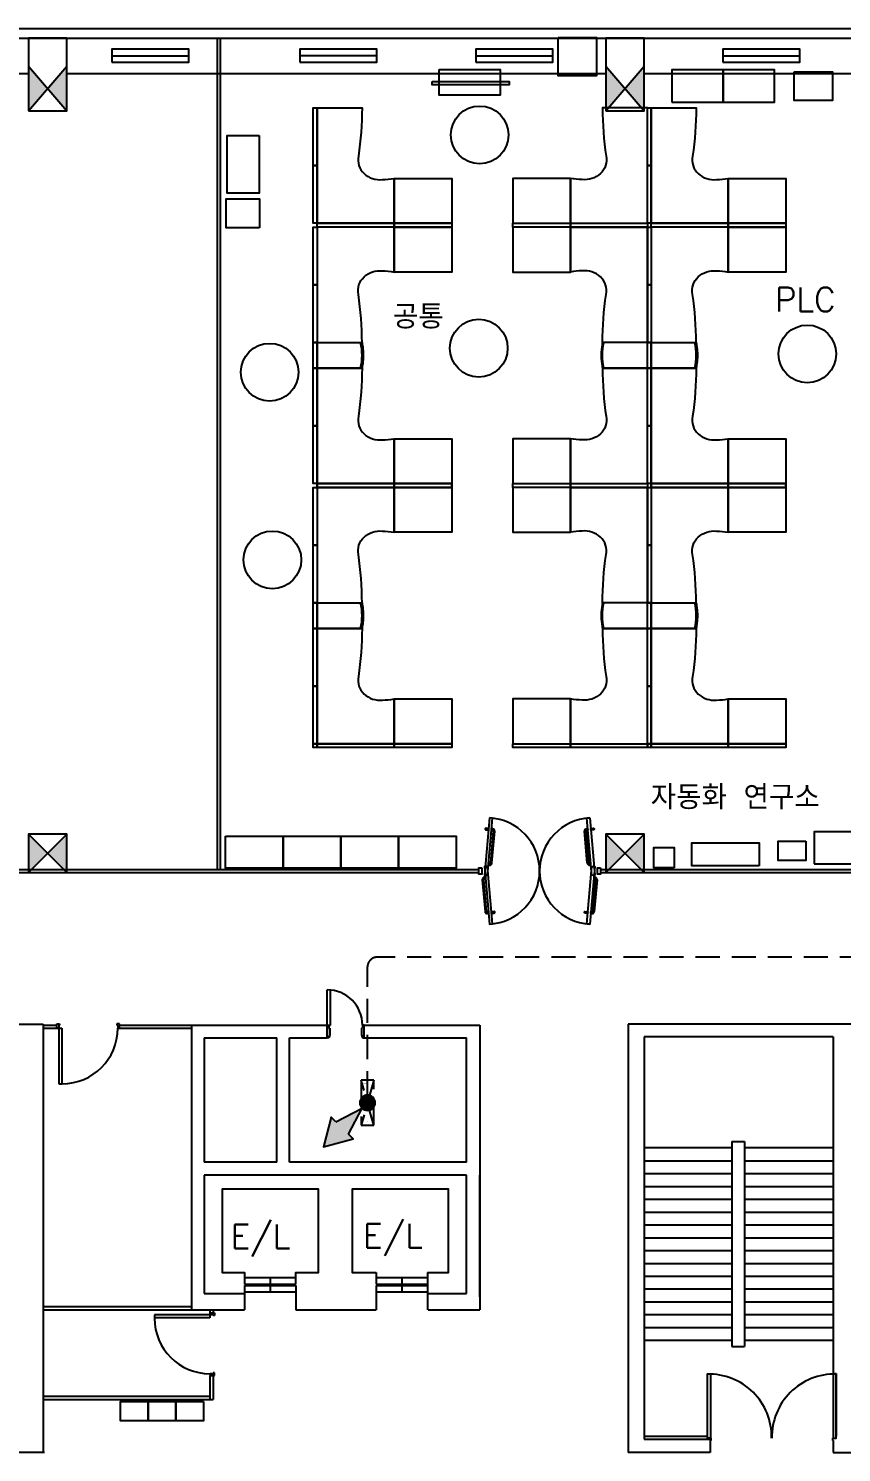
# Model space of a CAD drawing. Header units: millimetres. Extents: x -126150 to 252300, y 0 to 89100.
# Drawn here: x 180406 to 193083, y 40946 to 63165 of the extents above; entities that cross this region are included whole.
import ezdxf
from ezdxf.xclip import XClip

# ---------------------------------------------------------------- set-up
doc = ezdxf.new("R2010")
doc.units = ezdxf.units.MM
doc.header["$LTSCALE"] = 1500
doc.header["$XCLIPFRAME"] = 0
doc.linetypes.add('CEN', pattern=[62, 60, -1, 0, -1])
doc.linetypes.add('HIDDEN', pattern=[0.375, 0.25, -0.125])
for name, color, linetype in [('arch', 8, 'Continuous'), ('S2', 4, 'HIDDEN'), ('T-TRAY', 6, 'Continuous'), ('TRAY', 3, 'Continuous'), ('TRAY1', 3, 'Continuous'), ('XREF', 7, 'CEN')]:
    doc.layers.add(name, color=color, linetype=linetype)
doc.styles.add('arch', font='romans.shx', dxfattribs={"bigfont": 'GHS.SHX'})

# ---------------------------------------------------------------- blocks, each defined once
blk = doc.blocks.new('문틀3')
at = {"color": 0}
for p, q in [((-15, 32), (-15, -38)), ((13, 32), (-15, 32)), ((13, -18), (13, 32)), ((-15, -38), (25, -38)), ((25, -18), (13, -18)), ((25, -38), (25, -18))]:
    blk.add_line(p, q, dxfattribs=at)
blk = doc.blocks.new('XR-사무동', base_point=(461, 408.4))
at = {"layer": 'arch'}
h = blk.add_hatch(color=256, dxfattribs=at)
h.dxf.hatch_style = 1
h.paths.add_polyline_path([(163231.1, 58727.7), (163531.1, 59077.7), (163231.1, 59427.7)])
h.paths.add_polyline_path([(163531.1, 59077.7), (163831.1, 58727.7), (163831.1, 59427.7)])
h = blk.add_hatch(color=256, dxfattribs=at)
h.dxf.hatch_style = 1
h.paths.add_polyline_path([(172231.1, 58727.7), (172531.1, 59077.7), (172231.1, 59427.7)])
h.paths.add_polyline_path([(172531.1, 59077.7), (172831.1, 58727.7), (172831.1, 59427.7)])
h = blk.add_hatch(color=256, dxfattribs=at)
h.dxf.hatch_style = 1
h.paths.add_polyline_path([(163831.1, 47444.7), (163531.1, 47144.7), (163831.1, 46844.7)])
h.paths.add_polyline_path([(163231.1, 47444.7), (163231.1, 46844.7), (163531.1, 47144.7)])
h = blk.add_hatch(color=256, dxfattribs=at)
h.dxf.hatch_style = 1
h.paths.add_polyline_path([(172831.1, 47444.7), (172531.1, 47144.7), (172831.1, 46844.7)])
h.paths.add_polyline_path([(172231.1, 47444.7), (172231.1, 46844.7), (172531.1, 47144.7)])
for p, q in [((137201.2, 60014.7), (198971.1, 60014.7)), ((137341.1, 59864.7), (198821.1, 59864.7)), ((166177.1, 46894.7), (166177.1, 59864.7)), ((166227.1, 46894.7), (166227.1, 59864.7)), ((164530.5, 59589.8), (165730.5, 59589.8)), ((167464.2, 59591.7), (168664.2, 59591.7)), ((170205.7, 59589.8), (171405.7, 59589.8)), ((174056, 59589.7), (175256, 59589.7)), ((163231.1, 58727.7), (163831.1, 59427.7)), ((163231.1, 59427.7), (163831.1, 58727.7)), ((163231.1, 58727.7), (163831.1, 59427.7)), ((163231.1, 59427.7), (163831.1, 58727.7)), ((172231.1, 58727.7), (172831.1, 59427.7)), ((172231.1, 59427.7), (172831.1, 58727.7)), ((172231.1, 58727.7), (172831.1, 59427.7)), ((172231.1, 59427.7), (172831.1, 58727.7)), ((156331.1, 59314.7), (163231.1, 59314.7)), ((163831.1, 59314.7), (172231.1, 59314.7)), ((172831.1, 59314.7), (179731.1, 59314.7)), ((163231.1, 46844.7), (163831.1, 47444.7)), ((163231.1, 47444.7), (163831.1, 46844.7)), ((170453.6, 47530), (170451.4, 47505.1)), ((170451.4, 47505.1), (170465.4, 47503.9)), ((170467.5, 47528.8), (170453.6, 47530)), ((170458, 46994.6), (170501.2, 47488.7)), ((171944.3, 46994.6), (171901, 47488.7)), ((171934.7, 47528.8), (171948.6, 47530)), ((171950.8, 47505.1), (171936.9, 47503.9)), ((171948.6, 47530), (171950.8, 47505.1)), ((172231.1, 46844.7), (172831.1, 47444.7)), ((172231.1, 47444.7), (172831.1, 46844.7)), ((161974.2, 46894.7), (170251.3, 46894.7)), ((170403.9, 46962.2), (170417.9, 46961)), ((171998.3, 46962.2), (171984.4, 46961)), ((172151.5, 46894.7), (192331.1, 46894.7)), ((161974.2, 46844.7), (170251.3, 46844.7)), ((170306.5, 46731.6), (170349.8, 46237.5)), ((170354.1, 46772.9), (170340.2, 46771.7)), ((172048.1, 46772.9), (172062.1, 46771.7)), ((172095.7, 46731.6), (172052.5, 46237.5)), ((172151.5, 46844.7), (192281.1, 46844.7)), ((170401.6, 46230), (170387.7, 46228.8)), ((170403.8, 46205.1), (170401.6, 46230)), ((171998.4, 46205.1), (172000.6, 46230)), ((172000.6, 46230), (172014.6, 46228.8)), ((170389.8, 46203.9), (170403.8, 46205.1)), ((172012.4, 46203.9), (171998.4, 46205.1)), ((167887.5, 44464.9), (167887.5, 45014.9)), ((167937.5, 44464.9), (167937.5, 45014.9)), ((159705.2, 44479.9), (163461.9, 44479.9)), ((163461.9, 44479.9), (163461.9, 37796.4)), ((163461.9, 44464.9), (163673.9, 44464.9)), ((164649.9, 44464.9), (165771.1, 44464.9)), ((164649.9, 44464.9), (165023.1, 44464.9)), ((165771.1, 44464.9), (167887.5, 44464.9)), ((165771.1, 44464.9), (165771.1, 40024.9)), ((167887.5, 44464.9), (167887.5, 44264.9)), ((167887.5, 44264.9), (167887.5, 44464.9)), ((167887.5, 44464.9), (167937.5, 44464.9)), ((167887.5, 44264.9), (167887.5, 44464.9)), ((167912.5, 44464.9), (167912.5, 44414.9)), ((168437.5, 44464.9), (170270.7, 44464.9)), ((168462.5, 44464.9), (168437.5, 44464.9)), ((168437.5, 44464.9), (168437.5, 44414.9)), ((168462.5, 44264.9), (168462.5, 44464.9)), ((168462.5, 44264.9), (168462.5, 44464.9)), ((170270.7, 44464.9), (170270.7, 40024.9)), ((172583.4, 44479.9), (172582.7, 37796.9)), ((176281.1, 44479.9), (172583.4, 44479.9)), ((163461.9, 44414.9), (163701.9, 44414.9)), ((163623.1, 44414.9), (163751.9, 44414.9)), ((163676.9, 44414.9), (163751.9, 44414.9)), ((163701.9, 44414.9), (163701.9, 43549.9)), ((163751.9, 44414.9), (163751.9, 43549.9)), ((164621.9, 44414.9), (165771.1, 44414.9)), ((164649.9, 44414.9), (165023.1, 44414.9)), ((165970.1, 44264.9), (165970.1, 42324.9)), ((165970.1, 44264.9), (167101.1, 44264.9)), ((167101.1, 42324.9), (167101.1, 44264.9)), ((167301.1, 44264.9), (167887.5, 44264.9)), ((167301.1, 42324.9), (167301.1, 44264.9)), ((167912.5, 44264.9), (167887.5, 44264.9)), ((167912.5, 44414.9), (167927.5, 44414.9)), ((167927.5, 44314.9), (167912.5, 44264.9)), ((167927.5, 44414.9), (167927.5, 44314.9)), ((168437.5, 44414.9), (168422.5, 44414.9)), ((168422.5, 44414.9), (168422.5, 44314.9)), ((168422.5, 44314.9), (168437.5, 44264.9)), ((168437.5, 44264.9), (168462.5, 44264.9)), ((168462.5, 44264.9), (170058.7, 44264.9)), ((170058.7, 42324.9), (170058.7, 44264.9)), ((175777.8, 44283.2), (172832.8, 44283.2)), ((172832.8, 44283.2), (172832.8, 38004.9)), ((175777.8, 44283.2), (175777.8, 39031.3)), ((163701.9, 43549.9), (163756.9, 43549.9)), ((174195.8, 42548.1), (172827.8, 42548.1)), ((174195.8, 42648.1), (174195.8, 39448.1)), ((174195.8, 42648.1), (174395.8, 42648.1)), ((174395.8, 42648.1), (174395.8, 39448.1)), ((175763.8, 42548.1), (174395.8, 42548.1)), ((167101.1, 42324.9), (165970.1, 42324.9)), ((170058.7, 42324.9), (167301.1, 42324.9)), ((172827.8, 42348.1), (174195.8, 42348.1)), ((174395.8, 42348.1), (175763.8, 42348.1)), ((170058.7, 42124.9), (165969.1, 42124.9)), ((165969.1, 42124.9), (165969.1, 40274.9)), ((170058.7, 40274.9), (170058.7, 42124.9)), ((170270.7, 40224.9), (170270.7, 42124.9)), ((172827.8, 42148.1), (174195.8, 42148.1)), ((174395.8, 42148.1), (175763.8, 42148.1)), ((172827.8, 41948.1), (174195.8, 41948.1)), ((174395.8, 41948.1), (175763.8, 41948.1)), ((172827.8, 41748.1), (174195.8, 41748.1)), ((174395.8, 41748.1), (175763.8, 41748.1)), ((172827.8, 41548.1), (174195.8, 41548.1)), ((172827.8, 41348.1), (174195.8, 41348.1)), ((174395.8, 41548.1), (175763.8, 41548.1)), ((174395.8, 41348.1), (175763.8, 41348.1)), ((172827.8, 41148.1), (174195.8, 41148.1)), ((174395.8, 41148.1), (175763.8, 41148.1)), ((172827.8, 40948.1), (174195.8, 40948.1)), ((174395.8, 40948.1), (175763.8, 40948.1)), ((172827.8, 40748.1), (174195.8, 40748.1)), ((174395.8, 40748.1), (175763.8, 40748.1)), ((167000.3, 40524.9), (167000.3, 40424.9)), ((168650.6, 40604.9), (168650.6, 40424.9)), ((169050.6, 40524.9), (169050.6, 40424.9)), ((169450.6, 40604.9), (169450.6, 40024.9)), ((172827.8, 40548.1), (174195.8, 40548.1)), ((174395.8, 40548.1), (175763.8, 40548.1)), ((165969.1, 40274.9), (166600.3, 40274.9)), ((166600.3, 40404.9), (166600.3, 40024.9)), ((167000.3, 40404.9), (167000.3, 40304.9)), ((167400.3, 40404.9), (167400.3, 40024.9)), ((168650.6, 40404.9), (168650.6, 40024.9)), ((168650.6, 40304.9), (169450.6, 40304.9)), ((169050.6, 40404.9), (169050.6, 40304.9)), ((169450.6, 40274.9), (170058.7, 40274.9)), ((172827.8, 40348.1), (174195.8, 40348.1)), ((174395.8, 40348.1), (175763.8, 40348.1)), ((163461.9, 40074.9), (165771.1, 40074.9)), ((163461.9, 40024.9), (165771.1, 40024.9)), ((165771.1, 40024.9), (166600.3, 40024.9)), ((166060.9, 40024.9), (166060.9, 39896.1)), ((166110.9, 40024.9), (166110.9, 39974.1)), ((167400.3, 40024.9), (168650.6, 40024.9)), ((169462.6, 40024.9), (170270.7, 40024.9)), ((172827.8, 40148.1), (174195.8, 40148.1)), ((174395.8, 40148.1), (175763.8, 40148.1)), ((165195.9, 39946.1), (165195.9, 39891.1)), ((166060.9, 39946.1), (165195.9, 39946.1)), ((166060.9, 39896.1), (165195.9, 39896.1)), ((166060.9, 39971.1), (166060.9, 39896.1)), ((172827.8, 39948.1), (174195.8, 39948.1)), ((174395.8, 39948.1), (175763.8, 39948.1)), ((172827.8, 39748.1), (174195.8, 39748.1)), ((174395.8, 39748.1), (175763.8, 39748.1)), ((172827.8, 39548.1), (174195.8, 39548.1)), ((174195.8, 39448.1), (174395.8, 39448.1)), ((174395.8, 39548.1), (175763.8, 39548.1)), ((166060.9, 38998.1), (166060.9, 38624.9)), ((166110.9, 38998.1), (166110.9, 38624.9)), ((175777.8, 39031.3), (175822.8, 39031.1)), ((175822.8, 39031.1), (175822.8, 38050.8)), ((163461.9, 38674.9), (166061.9, 38674.9)), ((163461.9, 38624.9), (166110.9, 38624.9)), ((172832.8, 38049.9), (173812.8, 38050.2)), ((172832.8, 38004.9), (173867.8, 38005.2)), ((173867.8, 38020.2), (173812.8, 38020.2)), ((173867.8, 38020.2), (173867.8, 37985.2)), ((175767.8, 38020.8), (175822.8, 38020.8)), ((175767.8, 38020.8), (175767.8, 37985.8)), ((163480.9, 37796.4), (162195.8, 37796.9)), ((173857.8, 37796.4), (172582.7, 37796.9)), ((173857.8, 37985.2), (173857.8, 37796.4)), ((173867.8, 37985.2), (173857.8, 37985.2)), ((175767.8, 37985.8), (175777.8, 37985.8)), ((175777.8, 37985.8), (175777.8, 37796.4)), ((175777.8, 37796.4), (182031.9, 37798.5))]:
    blk.add_line(p, q, dxfattribs=at)
for points in [[(163231.1, 58727.7), (163831.1, 58727.7), (163831.1, 59864.7), (163231.1, 59864.7)], [(163231.1, 58727.7), (163831.1, 58727.7), (163831.1, 59864.7), (163231.1, 59864.7)], [(171489.1, 59876.4), (172089.1, 59876.4), (172089.1, 59276.4), (171489.1, 59276.4)], [(172231.1, 58727.7), (172831.1, 58727.7), (172831.1, 59864.7), (172231.1, 59864.7)], [(172231.1, 58727.7), (172831.1, 58727.7), (172831.1, 59864.7), (172231.1, 59864.7)], [(164530.5, 59489.8), (165730.5, 59489.8), (165730.5, 59689.8), (164530.5, 59689.8)], [(167464.2, 59491.7), (168664.2, 59491.7), (168664.2, 59691.7), (167464.2, 59691.7)], [(170205.7, 59489.8), (171405.7, 59489.8), (171405.7, 59689.8), (170205.7, 59689.8)], [(174056, 59489.7), (175256, 59489.7), (175256, 59689.7), (174056, 59689.7)], [(169634.8, 59373.3), (170584.8, 59373.3), (170584.8, 58973.3), (169634.8, 58973.3)], [(173264.1, 58867.6), (174064.1, 58867.6), (174064.1, 59367.6), (173264.1, 59367.6)], [(174064.1, 58867.6), (174864.1, 58867.6), (174864.1, 59367.6), (174064.1, 59367.6)], [(175168.3, 59339.3), (175768.3, 59339.3), (175768.3, 58889.3), (175168.3, 58889.3)], [(169525.2, 59185.6), (170725.2, 59185.6), (170725.2, 59135.6), (169525.2, 59135.6)], [(167731.1, 57874.7), (167671.1, 57874.7), (167671.1, 58774.7), (167731.1, 58774.7)], [(172941.1, 57874.7), (172881.1, 57874.7), (172881.1, 58774.7), (172941.1, 58774.7)], [(166828.9, 58344.1), (166828.9, 57444.1), (166328.9, 57444.1), (166328.9, 58344.1)], [(167731.1, 56974.7), (167671.1, 56974.7), (167671.1, 57874.7), (167731.1, 57874.7)], [(172941.1, 56974.7), (172881.1, 56974.7), (172881.1, 57874.7), (172941.1, 57874.7)], [(168931.1, 57674.7), (169831.1, 57674.7), (169831.1, 56974.7), (168931.1, 56974.7)], [(171681.1, 57674.7), (170781.1, 57674.7), (170781.1, 56974.7), (171681.1, 56974.7)], [(174141.1, 57674.7), (175041.1, 57674.7), (175041.1, 56974.7), (174141.1, 56974.7)], [(166833.3, 56906.1), (166313.3, 56906.1), (166313.3, 57356.1), (166833.3, 57356.1)], [(167731.1, 56014.7), (167671.1, 56014.7), (167671.1, 56914.7), (167731.1, 56914.7)], [(167731.1, 56974.7), (168931.1, 56974.7), (168931.1, 56914.7), (167731.1, 56914.7)], [(167731.1, 56974.7), (168931.1, 56974.7), (168931.1, 56914.7), (167731.1, 56914.7)], [(168931.1, 56974.7), (169831.1, 56974.7), (169831.1, 56914.7), (168931.1, 56914.7)], [(168931.1, 56974.7), (169831.1, 56974.7), (169831.1, 56914.7), (168931.1, 56914.7)], [(168931.1, 56914.7), (169831.1, 56914.7), (169831.1, 56214.7), (168931.1, 56214.7)], [(170781.1, 56974.7), (171681.1, 56974.7), (171681.1, 56914.7), (170781.1, 56914.7)], [(171681.1, 56914.7), (170781.1, 56914.7), (170781.1, 56214.7), (171681.1, 56214.7)], [(171681.1, 56974.7), (172881.1, 56974.7), (172881.1, 56914.7), (171681.1, 56914.7)], [(172941.1, 56014.7), (172881.1, 56014.7), (172881.1, 56914.7), (172941.1, 56914.7)], [(172941.1, 56974.7), (174141.1, 56974.7), (174141.1, 56914.7), (172941.1, 56914.7)], [(172941.1, 56974.7), (174141.1, 56974.7), (174141.1, 56914.7), (172941.1, 56914.7)], [(174141.1, 56974.7), (175041.1, 56974.7), (175041.1, 56914.7), (174141.1, 56914.7)], [(174141.1, 56974.7), (175041.1, 56974.7), (175041.1, 56914.7), (174141.1, 56914.7)], [(174141.1, 56914.7), (175041.1, 56914.7), (175041.1, 56214.7), (174141.1, 56214.7)], [(167731.1, 55114.7), (167671.1, 55114.7), (167671.1, 56014.7), (167731.1, 56014.7)], [(172941.1, 55114.7), (172881.1, 55114.7), (172881.1, 56014.7), (172941.1, 56014.7)], [(167731.1, 54714.7), (167671.1, 54714.7), (167671.1, 55114.7), (167731.1, 55114.7)], [(172941.1, 54714.7), (172881.1, 54714.7), (172881.1, 55114.7), (172941.1, 55114.7)], [(167731.1, 53814.7), (167671.1, 53814.7), (167671.1, 54714.7), (167731.1, 54714.7)], [(172941.1, 53814.7), (172881.1, 53814.7), (172881.1, 54714.7), (172941.1, 54714.7)], [(167731.1, 52914.7), (167671.1, 52914.7), (167671.1, 53814.7), (167731.1, 53814.7)], [(172941.1, 52914.7), (172881.1, 52914.7), (172881.1, 53814.7), (172941.1, 53814.7)], [(168931.1, 53614.7), (169831.1, 53614.7), (169831.1, 52914.7), (168931.1, 52914.7)], [(171681.1, 53614.7), (170781.1, 53614.7), (170781.1, 52914.7), (171681.1, 52914.7)], [(174141.1, 53614.7), (175041.1, 53614.7), (175041.1, 52914.7), (174141.1, 52914.7)], [(167731.1, 52854.7), (168931.1, 52854.7), (168931.1, 52914.7), (167731.1, 52914.7)], [(167731.1, 52914.7), (168931.1, 52914.7), (168931.1, 52854.7), (167731.1, 52854.7)], [(168931.1, 52854.7), (169831.1, 52854.7), (169831.1, 52914.7), (168931.1, 52914.7)], [(168931.1, 52914.7), (169831.1, 52914.7), (169831.1, 52854.7), (168931.1, 52854.7)], [(170781.1, 52914.7), (171681.1, 52914.7), (171681.1, 52854.7), (170781.1, 52854.7)], [(171681.1, 52914.7), (172881.1, 52914.7), (172881.1, 52854.7), (171681.1, 52854.7)], [(172941.1, 52854.7), (174141.1, 52854.7), (174141.1, 52914.7), (172941.1, 52914.7)], [(172941.1, 52914.7), (174141.1, 52914.7), (174141.1, 52854.7), (172941.1, 52854.7)], [(174141.1, 52854.7), (175041.1, 52854.7), (175041.1, 52914.7), (174141.1, 52914.7)], [(174141.1, 52914.7), (175041.1, 52914.7), (175041.1, 52854.7), (174141.1, 52854.7)], [(167731.1, 51954.7), (167671.1, 51954.7), (167671.1, 52854.7), (167731.1, 52854.7)], [(168931.1, 52854.7), (169831.1, 52854.7), (169831.1, 52154.7), (168931.1, 52154.7)], [(171681.1, 52854.7), (170781.1, 52854.7), (170781.1, 52154.7), (171681.1, 52154.7)], [(172941.1, 51954.7), (172881.1, 51954.7), (172881.1, 52854.7), (172941.1, 52854.7)], [(174141.1, 52854.7), (175041.1, 52854.7), (175041.1, 52154.7), (174141.1, 52154.7)], [(167731.1, 51054.7), (167671.1, 51054.7), (167671.1, 51954.7), (167731.1, 51954.7)], [(172941.1, 51054.7), (172881.1, 51054.7), (172881.1, 51954.7), (172941.1, 51954.7)], [(167731.1, 50654.7), (167671.1, 50654.7), (167671.1, 51054.7), (167731.1, 51054.7)], [(172941.1, 50654.7), (172881.1, 50654.7), (172881.1, 51054.7), (172941.1, 51054.7)], [(167731.1, 49754.7), (167671.1, 49754.7), (167671.1, 50654.7), (167731.1, 50654.7)], [(172941.1, 49754.7), (172881.1, 49754.7), (172881.1, 50654.7), (172941.1, 50654.7)], [(167671.1, 49754.7), (167731.1, 49754.7), (167731.1, 48854.7), (167671.1, 48854.7)], [(168931.1, 49554.7), (169831.1, 49554.7), (169831.1, 48854.7), (168931.1, 48854.7)], [(171681.1, 49554.7), (170781.1, 49554.7), (170781.1, 48854.7), (171681.1, 48854.7)], [(172881.1, 49754.7), (172941.1, 49754.7), (172941.1, 48854.7), (172881.1, 48854.7)], [(174141.1, 49554.7), (175041.1, 49554.7), (175041.1, 48854.7), (174141.1, 48854.7)], [(167671.1, 48854.7), (167731.1, 48854.7), (167731.1, 48794.7), (167671.1, 48794.7)], [(167731.1, 48854.7), (168931.1, 48854.7), (168931.1, 48794.7), (167731.1, 48794.7)], [(168931.1, 48854.7), (169831.1, 48854.7), (169831.1, 48794.7), (168931.1, 48794.7)], [(170781.1, 48854.7), (171681.1, 48854.7), (171681.1, 48794.7), (170781.1, 48794.7)], [(171681.1, 48854.7), (172881.1, 48854.7), (172881.1, 48794.7), (171681.1, 48794.7)], [(172881.1, 48854.7), (172941.1, 48854.7), (172941.1, 48794.7), (172881.1, 48794.7)], [(172941.1, 48854.7), (174141.1, 48854.7), (174141.1, 48794.7), (172941.1, 48794.7)], [(174141.1, 48854.7), (175041.1, 48854.7), (175041.1, 48794.7), (174141.1, 48794.7)], [(170418.2, 47698.8), (170339.7, 46802.2), (170389.5, 46797.8), (170468, 47694.4)], [(171984.1, 47698.8), (172062.5, 46802.2), (172012.7, 46797.8), (171934.2, 47694.4)], [(163231.1, 46844.7), (163831.1, 46844.7), (163831.1, 47444.7), (163231.1, 47444.7)], [(166301.7, 47414.1), (167201.7, 47414.1), (167201.7, 46914.1), (166301.7, 46914.1)], [(167201.7, 47414.1), (168101.7, 47414.1), (168101.7, 46914.1), (167201.7, 46914.1)], [(168101.7, 47414.1), (169001.7, 47414.1), (169001.7, 46914.1), (168101.7, 46914.1)], [(169001.7, 47414.1), (169901.7, 47414.1), (169901.7, 46914.1), (169001.7, 46914.1)], [(172231.1, 46844.7), (172831.1, 46844.7), (172831.1, 47444.7), (172231.1, 47444.7)], [(175351.3, 47335.5), (175351.3, 47035.5), (174921.3, 47035.5), (174921.3, 47335.5)], [(175480.8, 46981.1), (176280.8, 46981.1), (176280.8, 47481.1), (175480.8, 47481.1)], [(173299.9, 46918.4), (172979.9, 46918.4), (172979.9, 47238.4), (173299.9, 47238.4)], [(174625.1, 46948.2), (173575.1, 46948.2), (173575.1, 47308.2), (174625.1, 47308.2)], [(170301.5, 46919.7), (170301.5, 46819.7), (170251.5, 46819.7), (170251.5, 46919.7)], [(170468, 46045.1), (170389.5, 46941.7), (170339.7, 46937.3), (170418.2, 46040.7)], [(171934.2, 46045.1), (172012.7, 46941.7), (172062.5, 46937.3), (171984.1, 46040.7)], [(172151.5, 46919.7), (172151.5, 46819.7), (172101.5, 46819.7), (172101.5, 46919.7)], [(173867.8, 39020.2), (173812.8, 39020.2), (173812.8, 38020.2), (173867.8, 38020.2)], [(175822.8, 39020.8), (175777.8, 39020.8), (175777.8, 38020.8), (175822.8, 38020.8)], [(165097.1, 38591.2), (165097.1, 38291.2), (164667.1, 38291.2), (164667.1, 38591.2)], [(165527.1, 38591.2), (165527.1, 38291.2), (165097.1, 38291.2), (165097.1, 38591.2)], [(165957.1, 38591.2), (165957.1, 38291.2), (165527.1, 38291.2), (165527.1, 38591.2)]]:
    blk.add_lwpolyline(points, close=True, dxfattribs=at)
for points in [[(168931.1, 57674.7), (168931.1, 56974.7), (167731.1, 56974.7), (167731.1, 57774.7), (167731.1, 58774.7), (168431.1, 58774.7, -0.0377304), (168374.3, 58023.4, 0.260795), (168463.3, 57751, 0.2165579), (168748.3, 57656.4, 0.0383422), (168931.1, 57674.7), (168931.1, 56974.7), (168931.1, 57674.7)], [(171681.1, 57674.7), (171681.1, 56974.7), (172881.1, 56974.7), (172881.1, 57774.7), (172881.1, 58774.7), (172181.1, 58774.7, 0.0377304), (172237.9, 58023.4, -0.260795), (172148.9, 57751, -0.2165579), (171864, 57656.4, -0.0383422), (171681.1, 57674.7), (171681.1, 56974.7), (171681.1, 57674.7)], [(174141.1, 57674.7), (174141.1, 56974.7), (172941.1, 56974.7), (172941.1, 57774.7), (172941.1, 58774.7), (173641.1, 58774.7, -0.0377304), (173584.3, 58023.4, 0.260795), (173673.3, 57751, 0.2165579), (173958.3, 57656.4, 0.0383422), (174141.1, 57674.7), (174141.1, 56974.7), (174141.1, 57674.7)], [(168931.1, 56214.7), (168931.1, 56914.7), (167731.1, 56914.7), (167731.1, 56114.7), (167731.1, 55114.7), (168431.1, 55114.7, 0.0377304), (168374.3, 55866.1, -0.260795), (168463.3, 56138.4, -0.2165579), (168748.3, 56233.1, -0.0383422), (168931.1, 56214.7), (168931.1, 56914.7), (168931.1, 56214.7)], [(171681.1, 56214.7), (171681.1, 56914.7), (172881.1, 56914.7), (172881.1, 56114.7), (172881.1, 55114.7), (172181.1, 55114.7, -0.0377304), (172237.9, 55866.1, 0.260795), (172148.9, 56138.4, 0.2165579), (171864, 56233.1, 0.0383422), (171681.1, 56214.7), (171681.1, 56914.7), (171681.1, 56214.7)], [(174141.1, 56214.7), (174141.1, 56914.7), (172941.1, 56914.7), (172941.1, 56114.7), (172941.1, 55114.7), (173641.1, 55114.7, 0.0377304), (173584.3, 55866.1, -0.260795), (173673.3, 56138.4, -0.2165579), (173958.3, 56233.1, -0.0383422), (174141.1, 56214.7), (174141.1, 56914.7), (174141.1, 56214.7)], [(168448.4, 54989.6, -0.0183557), (168451.1, 54914.7, -0.0183557), (168448.4, 54839.9, -0.0157475), (168438.8, 54762.3, 0.0227286), (168431.1, 54714.7), (167731.1, 54714.7), (167731.1, 55114.7), (168431.1, 55114.7, 0.0227286), (168438.8, 55067.2, -0.0157475), (168448.4, 54989.6)], [(168410.3, 54714.7, 0.1041833), (168410.3, 55114.7)], [(172163.9, 54989.6, 0.0183557), (172161.1, 54914.7, 0.0183557), (172163.9, 54839.9, 0.0157475), (172173.5, 54762.3, -0.0227286), (172181.1, 54714.7), (172881.1, 54714.7), (172881.1, 55114.7), (172181.1, 55114.7, -0.0227286), (172173.5, 55067.2, 0.0157475), (172163.9, 54989.6)], [(172202, 54714.7, -0.1041833), (172202, 55114.7)], [(173658.4, 54989.6, -0.0183557), (173661.1, 54914.7, -0.0183557), (173658.4, 54839.9, -0.0157475), (173648.8, 54762.3, 0.0227286), (173641.1, 54714.7), (172941.1, 54714.7), (172941.1, 55114.7), (173641.1, 55114.7, 0.0227286), (173648.8, 55067.2, -0.0157475), (173658.4, 54989.6)], [(173620.3, 54714.7, 0.1041833), (173620.3, 55114.7)], [(168931.1, 53614.7), (168931.1, 52914.7), (167731.1, 52914.7), (167731.1, 53714.7), (167731.1, 54714.7), (168431.1, 54714.7, -0.0377304), (168374.3, 53963.4, 0.260795), (168463.3, 53691, 0.2165579), (168748.3, 53596.4, 0.0383422), (168931.1, 53614.7), (168931.1, 52914.7), (168931.1, 53614.7)], [(171681.1, 53614.7), (171681.1, 52914.7), (172881.1, 52914.7), (172881.1, 53714.7), (172881.1, 54714.7), (172181.1, 54714.7, 0.0377304), (172237.9, 53963.4, -0.260795), (172148.9, 53691, -0.2165579), (171864, 53596.4, -0.0383422), (171681.1, 53614.7), (171681.1, 52914.7), (171681.1, 53614.7)], [(174141.1, 53614.7), (174141.1, 52914.7), (172941.1, 52914.7), (172941.1, 53714.7), (172941.1, 54714.7), (173641.1, 54714.7, -0.0377304), (173584.3, 53963.4, 0.260795), (173673.3, 53691, 0.2165579), (173958.3, 53596.4, 0.0383422), (174141.1, 53614.7), (174141.1, 52914.7), (174141.1, 53614.7)], [(168931.1, 52154.7), (168931.1, 52854.7), (167731.1, 52854.7), (167731.1, 52054.7), (167731.1, 51054.7), (168431.1, 51054.7, 0.0377304), (168374.3, 51806.1, -0.260795), (168463.3, 52078.4, -0.2165579), (168748.3, 52173.1, -0.0383422), (168931.1, 52154.7), (168931.1, 52854.7), (168931.1, 52154.7)], [(171681.1, 52154.7), (171681.1, 52854.7), (172881.1, 52854.7), (172881.1, 52054.7), (172881.1, 51054.7), (172181.1, 51054.7, -0.0377304), (172237.9, 51806.1, 0.260795), (172148.9, 52078.4, 0.2165579), (171864, 52173.1, 0.0383422), (171681.1, 52154.7), (171681.1, 52854.7), (171681.1, 52154.7)], [(174141.1, 52154.7), (174141.1, 52854.7), (172941.1, 52854.7), (172941.1, 52054.7), (172941.1, 51054.7), (173641.1, 51054.7, 0.0377304), (173584.3, 51806.1, -0.260795), (173673.3, 52078.4, -0.2165579), (173958.3, 52173.1, -0.0383422), (174141.1, 52154.7), (174141.1, 52854.7), (174141.1, 52154.7)], [(168448.4, 50929.6, -0.0183557), (168451.1, 50854.7, -0.0183557), (168448.4, 50779.9, -0.0157475), (168438.8, 50702.3, 0.0227286), (168431.1, 50654.7), (167731.1, 50654.7), (167731.1, 51054.7), (168431.1, 51054.7, 0.0227286), (168438.8, 51007.2, -0.0157475), (168448.4, 50929.6)], [(168410.3, 50654.7, 0.1041833), (168410.3, 51054.7)], [(172163.9, 50929.6, 0.0183557), (172161.1, 50854.7, 0.0183557), (172163.9, 50779.9, 0.0157475), (172173.5, 50702.3, -0.0227286), (172181.1, 50654.7), (172881.1, 50654.7), (172881.1, 51054.7), (172181.1, 51054.7, -0.0227286), (172173.5, 51007.2, 0.0157475), (172163.9, 50929.6)], [(172202, 50654.7, -0.1041833), (172202, 51054.7)], [(173658.4, 50929.6, -0.0183557), (173661.1, 50854.7, -0.0183557), (173658.4, 50779.9, -0.0157475), (173648.8, 50702.3, 0.0227286), (173641.1, 50654.7), (172941.1, 50654.7), (172941.1, 51054.7), (173641.1, 51054.7, 0.0227286), (173648.8, 51007.2, -0.0157475), (173658.4, 50929.6)], [(173620.3, 50654.7, 0.1041833), (173620.3, 51054.7)], [(168931.1, 49554.7), (168931.1, 48854.7), (167731.1, 48854.7), (167731.1, 49654.7), (167731.1, 50654.7), (168431.1, 50654.7, -0.0377304), (168374.3, 49903.4, 0.260795), (168463.3, 49631, 0.2165579), (168748.3, 49536.4, 0.0383422), (168931.1, 49554.7), (168931.1, 48854.7), (168931.1, 49554.7)], [(171681.1, 49554.7), (171681.1, 48854.7), (172881.1, 48854.7), (172881.1, 49654.7), (172881.1, 50654.7), (172181.1, 50654.7, 0.0377304), (172237.9, 49903.4, -0.260795), (172148.9, 49631, -0.2165579), (171864, 49536.4, -0.0383422), (171681.1, 49554.7), (171681.1, 48854.7), (171681.1, 49554.7)], [(174141.1, 49554.7), (174141.1, 48854.7), (172941.1, 48854.7), (172941.1, 49654.7), (172941.1, 50654.7), (173641.1, 50654.7, -0.0377304), (173584.3, 49903.4, 0.260795), (173673.3, 49631, 0.2165579), (173958.3, 49536.4, 0.0383422), (174141.1, 49554.7), (174141.1, 48854.7), (174141.1, 49554.7)], [(170476.3, 47490.9), (170433, 46996.8, -0.4142136), (170420, 46985.9), (170406.1, 46987.1)], [(171925.9, 47490.9), (171969.2, 46996.8, 0.4142136), (171982.2, 46985.9), (171996.1, 46987.1)], [(170374.7, 46239.7), (170331.4, 46733.8, -0.4142136), (170342.3, 46746.8), (170356.3, 46748)], [(172027.6, 46239.7), (172070.8, 46733.8, 0.4142136), (172059.9, 46746.8), (172045.9, 46748)]]:
    blk.add_lwpolyline(points, format="xyb", dxfattribs=at)
for points in [[(170351.9, 47526.9), (170351.8, 47525.9, 0.4142136), (170362.8, 47512.9), (170401.6, 47509.5), (170403.8, 47534.4), (170364.9, 47537.8, 0.4142136)], [(172050.3, 47526.9), (172050.4, 47525.9, -0.4142136), (172039.5, 47512.9), (172000.6, 47509.5), (171998.4, 47534.4), (172037.3, 47537.8, -0.4142136)], [(170503.4, 46225.9), (170503.3, 46226.9, 0.4142136), (170490.3, 46237.8), (170451.4, 46234.4), (170453.6, 46209.5), (170492.5, 46212.9, 0.4142136)], [(171898.9, 46225.9), (171899, 46226.9, -0.4142136), (171912, 46237.8), (171950.8, 46234.4), (171948.6, 46209.5), (171909.8, 46212.9, -0.4142136)]]:
    blk.add_lwpolyline(points, format="xyb", close=True, dxfattribs=at)
for points in [[(167400.3, 40424.9), (167400.3, 40604.9), (167750.3, 40604.9), (167750.3, 41904.9), (166250.3, 41904.9), (166250.3, 40604.9), (166600.3, 40604.9), (166600.3, 40424.9)], [(168277.8, 41904.9), (168276, 41904.9), (168276, 40904.9), (168277.8, 40904.9)], [(169450.6, 40604.9), (169777.8, 40604.9), (169777.8, 41904.9), (168277.8, 41904.9), (168277.8, 40604.9), (168650.6, 40604.9)], [(166600.3, 40524.9), (167400.3, 40524.9)], [(167578.1, 40604.9), (167750.3, 40604.9)], [(168277.8, 40604.9), (168477.8, 40604.9)], [(168650.6, 40524.9), (169450.6, 40524.9)], [(166600.3, 40424.9), (167400.3, 40424.9)], [(166600.3, 40404.9), (167400.3, 40404.9)], [(166600.3, 40304.9), (167400.3, 40304.9)], [(168650.6, 40424.9), (169450.6, 40424.9)], [(168650.6, 40404.9), (169450.6, 40404.9)]]:
    blk.add_lwpolyline(points, dxfattribs=at)
for centre in [(170265.1, 58354.3), (170251.8, 55027), (175374.2, 54937.2), (166990.9, 54651.8), (167034, 51724.1)]:
    blk.add_circle(centre, 450, dxfattribs=at)
for centre, radius, start, end in [((170370.7, 46869.7), 830.4, 273.27475, 86.72525), ((172031.5, 46869.7), 830.4, 93.27475, 266.72525), ((170464.3, 47492), 12, 355, 85), ((170464.3, 47492), 37, 355, 85), ((171937.9, 47492), 37, 95, 185), ((171937.9, 47492), 12, 95, 185), ((170421.1, 46997.8), 37, 265, 355), ((171981.1, 46997.8), 37, 185, 275), ((170343.4, 46734.8), 37, 95, 185), ((172058.8, 46734.8), 37, 355, 85), ((170386.6, 46240.7), 37, 185, 275), ((170386.6, 46240.7), 12, 185, 275), ((172015.6, 46240.7), 37, 265, 355), ((172015.6, 46240.7), 12, 265, 355), ((167887.5, 44464.9), 550, 0, 90), ((163756.9, 44414.9), 865, 270, 0), ((166060.9, 39891.1), 865, 180, 270), ((173840.3, 38043.3), 976.9, 358.68023, 91.61279), ((175800.3, 38043.3), 977.5, 88.6817, 181.31895)]:
    blk.add_arc(centre, radius, start, end, dxfattribs=at)
at = {"layer": 'arch', "xscale": -1}
for p, rotation in [((163689.2, 44447.2), 180), ((166093.3, 39958.8), 89.99999999999997)]:
    blk.add_blockref('문틀3', p, dxfattribs=dict(at, rotation=rotation))
at = {"layer": 'arch'}
for p, rotation in [((164634.5, 44447.2), 180), ((166093.3, 39013.5), 90)]:
    blk.add_blockref('문틀3', p, dxfattribs=dict(at, rotation=rotation))
at = {"layer": 'arch', "style": 'arch'}
for s, p in [('PLC', (174869.1, 55598.4)), ('공통', (168912.7, 55330)), ('자동화 연구소', (172932.5, 47832.2)), ('E/L', (166382.5, 40981)), ('E/L', (168447.1, 40990.2))]:
    blk.add_text(s, height=375, dxfattribs=at).set_placement(p)
blk = doc.blocks.new('A$C222E16D0')
at = {"layer": 'T-TRAY'}
for color, points in [(254, [(0.71, 0.71), (2.49, 4.1), (1.88, 4.71), (5.74, 5.74), (4.71, 1.88), (4.1, 2.49)]), (256, [(1, 0, 1), (-1, 0, 1)])]:
    blk.add_hatch(color=color, dxfattribs=at).paths.add_polyline_path(points)
at = {"layer": 'T-TRAY', "color": 3}
for p in [(2.49, 4.1), (4.1, 2.49)]:
    blk.add_line(p, (0.71, 0.71), dxfattribs=at)
blk.add_lwpolyline([(2.49, 4.1), (1.88, 4.71), (5.74, 5.74), (4.71, 1.88), (4.1, 2.49)], dxfattribs=at)
blk.add_circle((0, 0), 1, dxfattribs=at)

msp = doc.modelspace()

# ---------------------------------------------------------------- linework, layer by layer
at = {"layer": 'S2'}
for p, q in [((214246.1, 48674.7), (185842.1, 48674.7)), ((185692.1, 46523.4), (185692.1, 48524.7))]:
    msp.add_line(p, q, dxfattribs=at)
msp.add_arc((185842.1, 48524.7), 150, 90, 180, dxfattribs=at)
at = {"layer": 'TRAY1', "color": 3}
msp.add_lwpolyline([(185692.1, 46692.2, 2, 2, 0), (185692.1, 46703.4, 2, 2, 0), (185592.1, 46703.4, 2, 2, 0), (185592.1, 46692.2, 0, 0, 0), (185592.1, 46114.7, 2, 2, 0), (185592.1, 46103.4, 2, 2, 0), (185692.1, 46103.4, 2, 2, 0), (185692.1, 46114.7, 2, 2, 0), (185692.1, 46103.4, 2, 2, 0), (185607.1, 46103.4, 0, 0, 0), (185607.1, 46703.4, 0, 0, 0)], format="xyseb", dxfattribs=at)
at = {"layer": 'TRAY1', "color": 6, "linetype": 'HIDDEN'}
msp.add_lwpolyline([(185792.1, 46753.4), (185592.1, 46753.4), (185592.1, 46053.4), (185792.1, 46053.4), (185792.1, 46753.4), (185592.1, 46053.4), (185792.1, 46053.4), (185592.1, 46753.4)], dxfattribs=at)

# ---------------------------------------------------------------- block references
at = {"layer": 'TRAY', "xscale": -119.9999999999999, "yscale": 120, "zscale": 120, "rotation": 90.00000146174982}
msp.add_blockref('A$C222E16D0', (185692.1, 46403.4), dxfattribs=at)
at = {"layer": 'XREF'}
ref = msp.add_blockref('XR-사무동', (17636, 3558.4), dxfattribs=at)
XClip(ref).set_block_clipping_path([(122959.57041176, 7987.6163593146), (212271.3042388193, 71918.024120137)])

doc.saveas('drawing.dxf')
